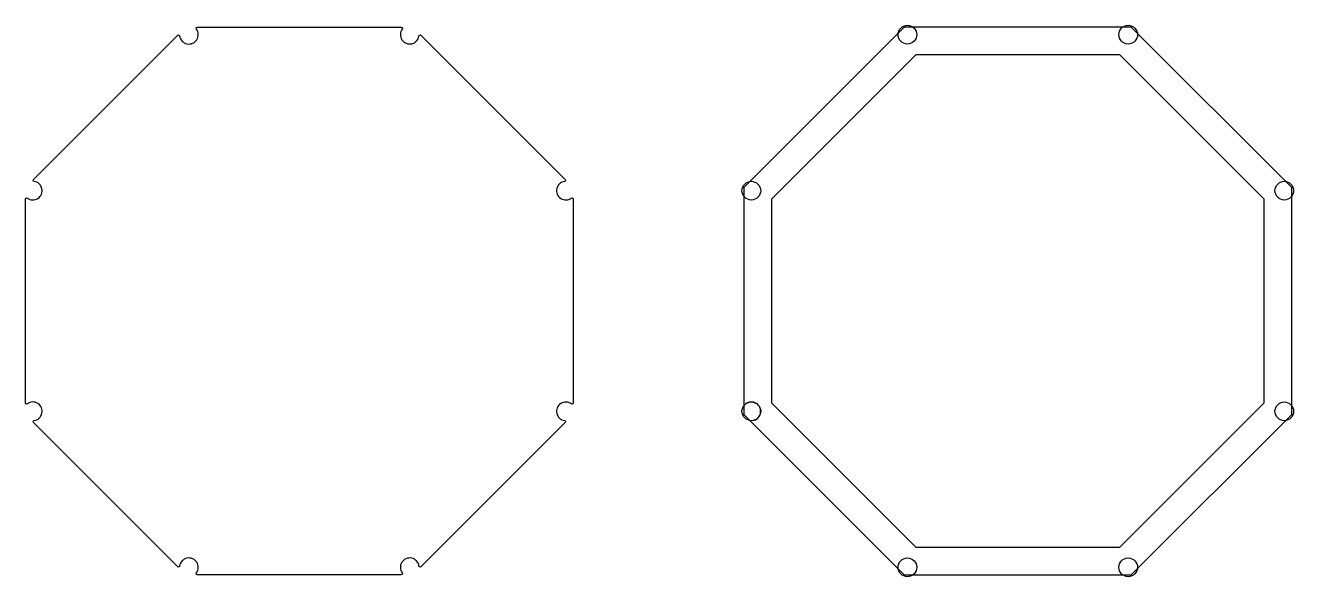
# Model space of a CAD drawing. Extents: x -3152 to -943, y 3754 to 4714.
import ezdxf

# ---------------------------------------------------------------- set-up
doc = ezdxf.new("R2010")
doc.units = 0
doc.layers.add('DEFAULT', color=7, linetype='CONTINUOUS')

msp = doc.modelspace()

# ---------------------------------------------------------------- linework, layer by layer
at = {"layer": 'DEFAULT'}
for p, q in [((-2852.1, 4711, 18), (-2496.9, 4711, 18)), ((-1621.1, 4711, 553), (-1900.5, 4431.6, 553)), ((-1225.9, 4711, 553), (-1621.1, 4711, 553)), ((-946.5, 4431.6, 553), (-1225.9, 4711, 553)), ((-3137.4, 4445.7, 18), (-2886.2, 4696.9, 18)), ((-2462.8, 4696.9, 18), (-2211.6, 4445.7, 18)), ((-1601.1, 4662.7, 553), (-1852.2, 4411.6, 553)), ((-1245.9, 4662.7, 553), (-1601.1, 4662.7, 553)), ((-994.8, 4411.6, 553), (-1245.9, 4662.7, 553)), ((-1900.5, 4431.6, 553), (-1900.5, 4036.4, 553)), ((-946.5, 4036.4, 553), (-946.5, 4431.6, 553)), ((-3151.5, 4056.4, 18), (-3151.5, 4411.6, 18)), ((-2197.5, 4411.6, 18), (-2197.5, 4056.4, 18)), ((-1852.2, 4411.6, 553), (-1852.2, 4056.4, 553)), ((-994.8, 4056.4, 553), (-994.8, 4411.6, 553)), ((-1852.2, 4056.4, 553), (-1601.1, 3805.3, 553)), ((-1245.9, 3805.3, 553), (-994.8, 4056.4, 553)), ((-2886.2, 3771.1, 18), (-3137.4, 4022.3, 18)), ((-2211.6, 4022.3, 18), (-2462.8, 3771.1, 18)), ((-1900.5, 4036.4, 553), (-1621.1, 3757, 553)), ((-1225.9, 3757, 553), (-946.5, 4036.4, 553)), ((-1601.1, 3805.3, 553), (-1245.9, 3805.3, 553)), ((-2496.9, 3757, 18), (-2852.1, 3757, 18)), ((-1621.1, 3757, 553), (-1225.9, 3757, 553))]:
    msp.add_line(p, q, dxfattribs=at)
for centre in [(-1615.7, 4698, 553), (-1231.3, 4698, 553), (-1887.5, 4426.2, 553), (-959.5, 4426.2, 553), (-1887.5, 4041.8, 553), (-959.5, 4041.8, 553), (-1615.7, 3770, 553), (-1231.3, 3770, 553)]:
    msp.add_circle(centre, 16.3, dxfattribs=at)
for centre, radius, start, end in [((-2866.7, 4698, 18), 16.3, 187.9508, 37.0492), ((-2482.3, 4698, 18), 16.2, 142.9508, 352.0492), ((-3138.5, 4426.2, 18), 16.2, 232.9508, 82.0492), ((-2210.5, 4426.2, 18), 16.2, 97.9508, 307.0492), ((-3138.5, 4041.8, 18), 16.3, 277.9508, 127.0492), ((-2210.5, 4041.8, 18), 16.2, 52.9508, 262.0492), ((-1887.5, 4041.8, 553), 16.3, 277.9508, 127.0492), ((-2866.7, 3770, 18), 16.3, 322.9508, 172.0492), ((-2482.3, 3770, 18), 16.3, 7.9508, 217.0492)]:
    msp.add_arc(centre, radius, start, end, dxfattribs=at)
at = {"layer": 'DEFAULT', "extrusion": (0, 0, -1)}
for centre, start, end in [((2852.1, 4709, -18), 322.9508, 90), ((2496.9, 4709, -18), 90, 217.0492), ((2884.8, 4695.5, -18), 45, 172.0492), ((2464.2, 4695.5, -18), 7.9508, 135), ((3136, 4444.3, -18), 277.9508, 45), ((2213, 4444.3, -18), 135, 262.0492), ((3149.5, 4411.6, -18), 0, 127.0492), ((2199.5, 4411.6, -18), 52.9508, 180), ((3149.5, 4056.4, -18), 232.9508, 0), ((2199.5, 4056.4, -18), 180, 307.0492), ((3136, 4023.7, -18), 315, 82.0492), ((2213, 4023.7, -18), 97.9508, 225), ((2884.8, 3772.5, -18), 187.9508, 315), ((2852.1, 3759, -18), 270, 37.0492), ((2496.9, 3759, -18), 142.9508, 270), ((2464.2, 3772.5, -18), 225, 352.0492)]:
    msp.add_arc(centre, 2, start, end, dxfattribs=at)

doc.saveas('drawing.dxf')
